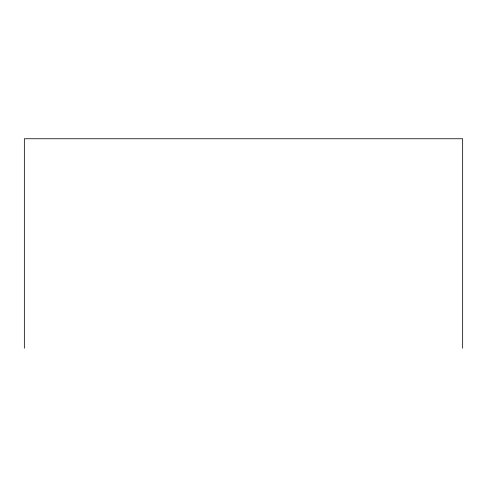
<?xml version="1.0" encoding="UTF-8"?>
<svg xmlns="http://www.w3.org/2000/svg" width="487" height="487" viewBox="0 0 487 487"><rect width="100%" height="100%" fill="white"/><g stroke="black" fill="none" stroke-linecap="round" stroke-linejoin="round"><path stroke-width="0.73" d="M462.65 348.248L462.65 138.752L24.35 138.752L24.35 348.248"/></g></svg>
